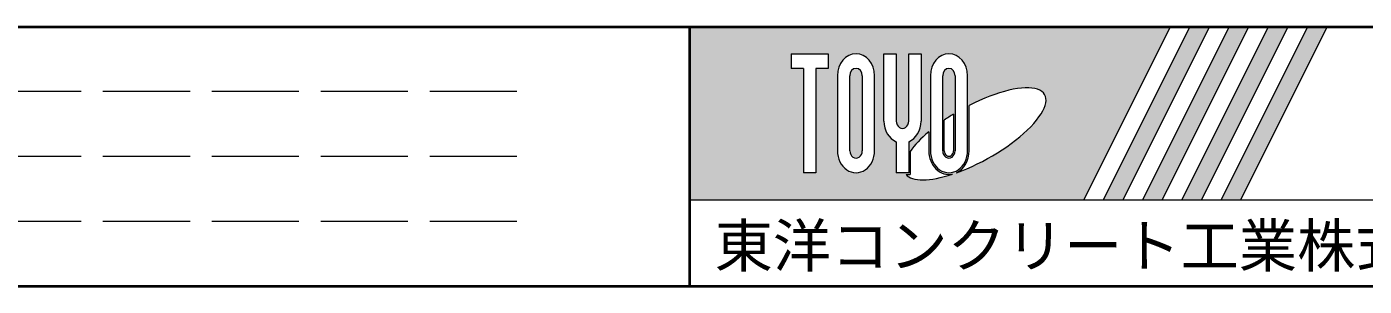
# Model space of a CAD drawing. Units: millimetres at full size; details may follow other scales. Extents: x -3301 to 90699, y 107523 to 139162.
# Drawn here: x 2151 to 4084, y 111994 to 112369 of the extents above; entities that cross this region are included whole.
import ezdxf
from ezdxf.enums import TextEntityAlignment as Align

# ---------------------------------------------------------------- set-up
doc = ezdxf.new("R2010")
doc.units = ezdxf.units.MM
doc.header["$LTSCALE"] = 21
doc.linetypes.add('DASHED', pattern=[7.5, 6, -1.5])
doc.layers.add('図枠', color=7, linetype='Continuous', lineweight=5)
doc.layers.add('補助線', color=8, linetype='Continuous', lineweight=13)
doc.styles.add('ＭＳ ゴシック', font='')
doc.styles.get('ＭＳ ゴシック').set_extended_font_data('MS Gothic')

msp = doc.modelspace()

# ---------------------------------------------------------------- hatches: boundary and pattern name
at = {"layer": '図枠'}
h = msp.add_hatch(color=256, dxfattribs=at)
h.paths.add_polyline_path([(3109.8, 112368.62), (3109.8, 112118.62), (3678.94, 112118.62), (3803.94, 112368.62)])
edge = h.paths.add_edge_path(flags=16)
edge.add_ellipse((3521.61, 112213.83), major_axis=(101.01, 56.54), ratio=0.3471473, start_angle=-144.31122, end_angle=72.1899, ccw=False)
edge.add_ellipse((3484.2, 112189.42), major_axis=(0, 34.38), ratio=0.8463542, start_angle=-160.70346, end_angle=-90)
edge.add_line((3513.3, 112189.42), (3513.3, 112254.94))
edge = h.paths.add_edge_path(flags=16)
edge.add_ellipse((3484.2, 112297.83), major_axis=(0, 31.73), ratio=0.8463542, start_angle=-90, end_angle=90, ccw=False)
edge.add_line((3511.06, 112297.83), (3511.06, 112189.42))
edge.add_ellipse((3484.2, 112189.42), major_axis=(0, 31.73), ratio=0.8463542, start_angle=90, end_angle=-90, ccw=False)
edge.add_line((3457.35, 112189.42), (3457.35, 112297.83))
edge = h.paths.add_edge_path(flags=16)
edge.add_line((3493.15, 112297.83), (3493.15, 112189.42))
edge.add_ellipse((3484.2, 112189.42), major_axis=(0, 10.58), ratio=0.8463542, start_angle=90, end_angle=-90, ccw=False)
edge.add_line((3475.25, 112189.42), (3475.25, 112297.83))
edge.add_ellipse((3484.2, 112297.83), major_axis=(0, 10.58), ratio=0.8463542, start_angle=-90, end_angle=90, ccw=False)
edge = h.paths.add_edge_path(flags=16)
edge.add_line((3490.92, 112242.42), (3490.92, 112189.42))
edge.add_ellipse((3484.2, 112189.42), major_axis=(0, 7.93), ratio=0.8463542, start_angle=90, end_angle=-90, ccw=False)
edge.add_line((3477.49, 112189.42), (3477.49, 112233.74))
edge.add_ellipse((3521.61, 112213.83), major_axis=(101.01, 56.54), ratio=0.3471473, start_angle=107.79174, end_angle=126.47132, ccw=False)
edge = h.paths.add_edge_path(flags=16)
edge.add_ellipse((3417.06, 112232.39), major_axis=(0, 31.73), ratio=0.8463542, start_angle=-163.34117, end_angle=-90, ccw=False)
edge.add_line((3426.02, 112202.47), (3426.02, 112157.69))
edge.add_line((3426.02, 112157.69), (3408.11, 112157.69))
edge.add_line((3408.11, 112157.69), (3408.11, 112202.47))
edge.add_ellipse((3417.06, 112232.39), major_axis=(0, 31.73), ratio=0.8463542, start_angle=90, end_angle=163.34117, ccw=False)
edge.add_line((3390.21, 112232.39), (3390.21, 112329.56))
edge.add_line((3390.21, 112329.56), (3408.11, 112329.56))
edge.add_line((3408.11, 112329.56), (3408.11, 112232.39))
edge.add_ellipse((3417.06, 112232.39), major_axis=(0, 10.58), ratio=0.8463542, start_angle=90, end_angle=-90)
edge.add_line((3426.02, 112232.39), (3426.02, 112329.56))
edge.add_line((3426.02, 112329.56), (3443.92, 112329.56))
edge.add_line((3443.92, 112329.56), (3443.92, 112232.39))
edge = h.paths.add_edge_path(flags=16)
edge.add_line((3455.11, 112216.78), (3455.11, 112189.42))
edge.add_ellipse((3484.2, 112189.42), major_axis=(0, 34.38), ratio=0.8463542, start_angle=90, end_angle=-171.54427)
edge.add_ellipse((3521.61, 112213.83), major_axis=(101.01, 56.54), ratio=0.3471473, start_angle=-178.64954, end_angle=-148.29244, ccw=False)
edge.add_line((3422.16, 112155.04), (3428.25, 112155.04))
edge.add_line((3428.25, 112155.04), (3428.25, 112188.56))
edge.add_ellipse((3521.61, 112213.83), major_axis=(101.01, 56.54), ratio=0.3471473, start_angle=148.21912, end_angle=165.90812, ccw=False)
edge = h.paths.add_edge_path(flags=16)
edge.add_ellipse((3349.92, 112297.83), major_axis=(0, 31.73), ratio=0.8463542, start_angle=-90, end_angle=90, ccw=False)
edge.add_line((3376.78, 112297.83), (3376.78, 112189.42))
edge.add_ellipse((3349.92, 112189.42), major_axis=(0, 31.73), ratio=0.8463542, start_angle=90, end_angle=-90, ccw=False)
edge.add_line((3323.07, 112189.42), (3323.07, 112297.83))
edge = h.paths.add_edge_path(flags=16)
edge.add_line((3358.88, 112297.83), (3358.88, 112189.42))
edge.add_ellipse((3349.92, 112189.42), major_axis=(0, 10.58), ratio=0.8463542, start_angle=90, end_angle=-90, ccw=False)
edge.add_line((3340.97, 112189.42), (3340.97, 112297.83))
edge.add_ellipse((3349.92, 112297.83), major_axis=(0, 10.58), ratio=0.8463542, start_angle=-90, end_angle=90, ccw=False)
h.paths.add_polyline_path([(3309.64, 112329.56), (3309.64, 112308.41), (3291.74, 112308.41), (3291.74, 112157.69), (3273.83, 112157.69), (3273.83, 112308.41), (3255.93, 112308.41), (3255.93, 112329.56)], flags=16)
for points in [[(3707.3, 112118.62), (3735.66, 112118.62), (3860.66, 112368.62), (3832.3, 112368.62)], [(3917.38, 112368.62), (3889.02, 112368.62), (3764.02, 112118.62), (3792.38, 112118.62)], [(3974.09, 112368.62), (3945.73, 112368.62), (3820.73, 112118.62), (3849.09, 112118.62)], [(4030.81, 112368.62), (4002.45, 112368.62), (3877.45, 112118.62), (3905.81, 112118.62)]]:
    msp.add_hatch(color=256, dxfattribs=at).paths.add_polyline_path(points)

# ---------------------------------------------------------------- linework, layer by layer
at = {"layer": '図枠', "lineweight": 40}
for p, q in [((-1296.45, 112368.62), (8453.55, 112368.62)), ((3109.8, 111993.62), (3109.8, 112368.62)), ((-1296.45, 111993.62), (8453.55, 111993.62))]:
    msp.add_line(p, q, dxfattribs=at)
at = {"layer": '図枠'}
for p, q in [((3109.8, 112368.62), (3803.94, 112368.62)), ((3803.94, 112368.62), (3678.94, 112118.62)), ((3832.3, 112368.62), (3707.3, 112118.62)), ((3860.66, 112368.62), (3735.66, 112118.62)), ((3889.02, 112368.62), (3764.02, 112118.62)), ((3917.38, 112368.62), (3792.38, 112118.62)), ((3945.73, 112368.62), (3820.73, 112118.62)), ((3832.3, 112368.62), (3860.66, 112368.62)), ((3974.09, 112368.62), (3849.09, 112118.62)), ((4002.45, 112368.62), (3877.45, 112118.62)), ((3889.02, 112368.62), (3917.38, 112368.62)), ((4030.81, 112368.62), (3905.81, 112118.62)), ((3945.73, 112368.62), (3974.09, 112368.62)), ((4002.45, 112368.62), (4030.81, 112368.62)), ((3255.93, 112329.56), (3255.93, 112308.41)), ((3255.93, 112329.56), (3309.64, 112329.56)), ((3309.64, 112329.56), (3309.64, 112308.41)), ((3390.21, 112329.56), (3408.11, 112329.56)), ((3390.21, 112232.39), (3390.21, 112329.56)), ((3408.11, 112329.56), (3408.11, 112232.39)), ((3426.02, 112329.56), (3443.92, 112329.56)), ((3426.02, 112232.39), (3426.02, 112329.56)), ((3443.92, 112329.56), (3443.92, 112232.39)), ((3273.83, 112308.41), (3255.93, 112308.41)), ((3273.83, 112308.41), (3273.83, 112157.69)), ((3291.74, 112308.41), (3291.74, 112157.69)), ((3309.64, 112308.41), (3291.74, 112308.41)), ((3323.07, 112297.83), (3323.07, 112189.42)), ((3340.97, 112189.42), (3340.97, 112297.83)), ((3358.88, 112297.83), (3358.88, 112189.42)), ((3376.78, 112189.42), (3376.78, 112297.83)), ((3457.35, 112297.83), (3457.35, 112189.42)), ((3475.25, 112189.42), (3475.25, 112297.83)), ((3493.15, 112297.83), (3493.15, 112189.42)), ((3511.06, 112189.42), (3511.06, 112297.83)), ((3490.92, 112242.42), (3490.92, 112189.42)), ((3513.3, 112189.42), (3513.3, 112254.94)), ((3477.49, 112189.42), (3477.49, 112233.74)), ((3408.11, 112202.47), (3408.11, 112157.69)), ((3426.02, 112202.47), (3426.02, 112157.69)), ((3455.11, 112216.78), (3455.11, 112189.42)), ((3428.25, 112188.56), (3428.25, 112155.04)), ((3291.74, 112157.69), (3273.83, 112157.69)), ((3426.02, 112157.69), (3408.11, 112157.69)), ((3422.16, 112155.04), (3428.25, 112155.04)), ((3109.8, 112118.62), (3678.94, 112118.62)), ((3707.3, 112118.62), (3735.66, 112118.62)), ((3764.02, 112118.62), (3792.38, 112118.62)), ((3820.73, 112118.62), (3849.09, 112118.62)), ((3877.45, 112118.62), (3905.81, 112118.62))]:
    msp.add_line(p, q, dxfattribs=at)
at = {"layer": '図枠', "linetype": 'DASHED', "lineweight": 9}
for p, q in [((2859.8, 112274.87), (-1046.45, 112274.87)), ((2859.8, 112181.12), (-1046.45, 112181.12)), ((2859.8, 112087.37), (-1046.45, 112087.37))]:
    msp.add_line(p, q, dxfattribs=at)
at = {"layer": '図枠'}
for centre, major_axis, ratio, start_param, end_param in [((3349.92, 112297.83), (0, 31.73), 0.846354, 4.712389, 7.8539816), ((3484.2, 112297.83), (0, 31.73), 0.846354, 4.712389, 7.8539816), ((3349.92, 112297.83), (0, 10.58), 0.846354, 4.712389, 7.8539816), ((3484.2, 112297.83), (0, 10.58), 0.846354, 4.712389, 7.8539816), ((3521.61, 112213.83), (101.01, 56.54), 0.347147, 4.2621853, 7.7429163), ((3521.61, 112213.83), (101.01, 56.54), 0.347147, 1.6817405, 1.8219833), ((3417.06, 112232.39), (0, 31.73), 0.846354, 1.5707963, 2.8017557), ((3417.06, 112232.39), (0, 10.58), 0.846354, 1.5707963, 4.712389), ((3417.06, 112232.39), (0, 31.73), 0.846354, 3.4814296, 4.712389), ((3521.61, 112213.83), (101.01, 56.54), 0.347147, 2.0815197, 2.5155126), ((3349.92, 112189.42), (0, 31.73), 0.846354, 1.5707963, 4.712389), ((3349.92, 112189.42), (0, 10.58), 0.846354, 1.5707963, 4.712389), ((3484.2, 112189.42), (0, 34.38), 0.846354, 1.5707963, 3.3154679), ((3484.2, 112189.42), (0, 31.73), 0.846354, 1.5707963, 4.712389), ((3484.2, 112189.42), (0, 10.58), 0.846354, 1.5707963, 4.712389), ((3484.2, 112189.42), (0, 7.93), 0.846354, 1.5707963, 4.712389), ((3484.2, 112189.42), (0, 34.38), 0.846354, 3.5338438, 4.712389), ((3521.61, 112213.83), (101.01, 56.54), 0.347147, 3.2093975, 4.2004451)]:
    msp.add_ellipse(centre, major_axis=major_axis, ratio=ratio, start_param=start_param, end_param=end_param, dxfattribs=at)
at = {"layer": '補助線'}
msp.add_line((3109.8, 112118.62), (4359.8, 112118.62), dxfattribs=at)

# ---------------------------------------------------------------- texts
at = {"layer": '図枠', "style": 'ＭＳ ゴシック'}
msp.add_text('東洋コンクリート工業株式会社', height=61.71, dxfattribs=at).set_placement((3734.8, 112052.22), align=Align.MIDDLE_CENTER)

doc.saveas('drawing.dxf')
